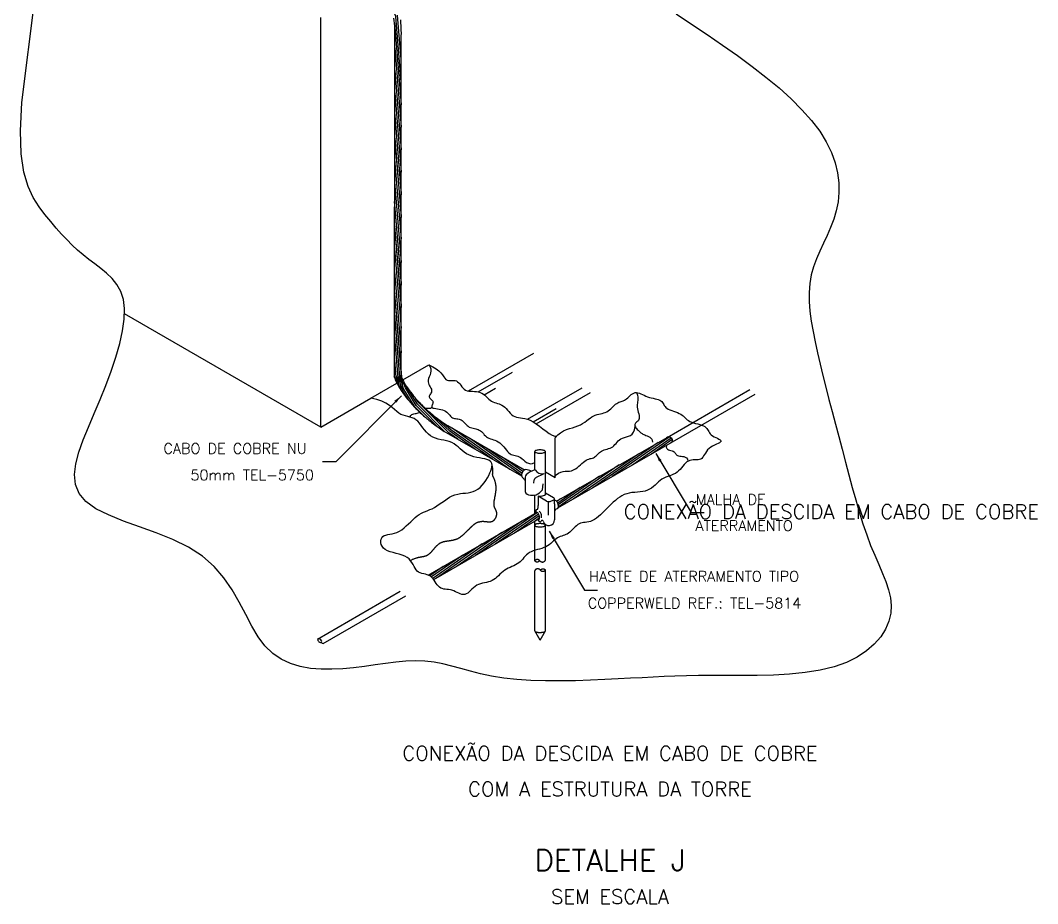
# Model space of a CAD drawing. Header units: millimetres. Extents: x 4236 to 4463, y 1839 to 1973.
# Drawn here: x 4385.83 to 4396.48, y 1881.87 to 1891.12 of the extents above; entities that cross this region are included whole.
import ezdxf
from ezdxf.enums import TextEntityAlignment as Align

# ---------------------------------------------------------------- set-up
doc = ezdxf.new("R2010")
doc.units = ezdxf.units.MM
doc.linetypes.add('DASHEDX2', pattern=[1.5, 1, -0.5])
for name, color, linetype in [('C01', 1, 'Continuous'), ('C02', 42, 'Continuous'), ('C03', 7, 'Continuous'), ('C04', 5, 'Continuous'), ('C05', 4, 'Continuous')]:
    doc.layers.add(name, color=color, linetype=linetype)
doc.styles.add('100CL', font='romans.shx', dxfattribs={"height": 25})
doc.styles.add('140CL', font='romans.shx', dxfattribs={"height": 100})
doc.styles.add('80CL', font='romans.shx', dxfattribs={"height": 2})

msp = doc.modelspace()

# ---------------------------------------------------------------- linework, layer by layer
at = {"layer": 'C01'}
for p, q in [((4385.848, 1890.261), (4385.982, 1891.345)), ((4389.748, 1891.091), (4389.819, 1890.238)), ((4392.695, 1891.189), (4392.858, 1891.083)), ((4392.858, 1891.083), (4393.021, 1890.974)), ((4393.021, 1890.974), (4393.182, 1890.863)), ((4389.75, 1890.833), (4389.819, 1890.002)), ((4393.182, 1890.863), (4393.34, 1890.752)), ((4393.34, 1890.752), (4393.492, 1890.639)), ((4389.75, 1890.597), (4389.819, 1889.766)), ((4393.492, 1890.639), (4393.636, 1890.526)), ((4393.636, 1890.526), (4393.773, 1890.413)), ((4389.75, 1890.361), (4389.819, 1889.53)), ((4393.773, 1890.413), (4393.899, 1890.299)), ((4385.832, 1889.964), (4385.848, 1890.261)), ((4393.899, 1890.299), (4394.013, 1890.186)), ((4389.747, 1890.16), (4389.818, 1889.308)), ((4394.013, 1890.186), (4394.113, 1890.073)), ((4389.75, 1890.124), (4389.819, 1889.293)), ((4394.113, 1890.073), (4394.199, 1889.961)), ((4385.841, 1889.724), (4385.832, 1889.964)), ((4394.199, 1889.961), (4394.268, 1889.849)), ((4389.748, 1889.903), (4389.818, 1889.071)), ((4389.75, 1889.888), (4389.819, 1889.057)), ((4394.268, 1889.849), (4394.321, 1889.739)), ((4385.869, 1889.533), (4385.841, 1889.724)), ((4394.321, 1889.739), (4394.36, 1889.63)), ((4389.748, 1889.666), (4389.818, 1888.835)), ((4394.36, 1889.63), (4394.386, 1889.524)), ((4385.913, 1889.383), (4385.869, 1889.533)), ((4394.386, 1889.524), (4394.398, 1889.42)), ((4385.967, 1889.265), (4385.913, 1889.383)), ((4389.748, 1889.43), (4389.819, 1888.585)), ((4394.398, 1889.42), (4394.4, 1889.319)), ((4394.4, 1889.319), (4394.391, 1889.222)), ((4386.028, 1889.169), (4385.967, 1889.265)), ((4386.09, 1889.089), (4386.028, 1889.169)), ((4389.746, 1889.223), (4389.818, 1888.371)), ((4389.748, 1889.194), (4389.819, 1888.349)), ((4394.391, 1889.222), (4394.372, 1889.128)), ((4386.15, 1889.015), (4386.09, 1889.089)), ((4394.372, 1889.128), (4394.346, 1889.039)), ((4386.208, 1888.947), (4386.15, 1889.015)), ((4389.748, 1888.966), (4389.818, 1888.134)), ((4389.748, 1888.958), (4389.819, 1888.113)), ((4394.346, 1889.039), (4394.313, 1888.953)), ((4386.264, 1888.884), (4386.208, 1888.947)), ((4386.319, 1888.825), (4386.264, 1888.884)), ((4394.276, 1888.87), (4394.238, 1888.788)), ((4394.313, 1888.953), (4394.276, 1888.87)), ((4386.375, 1888.769), (4386.319, 1888.825)), ((4386.431, 1888.716), (4386.375, 1888.769)), ((4394.238, 1888.788), (4394.2, 1888.706)), ((4386.489, 1888.666), (4386.431, 1888.716)), ((4386.549, 1888.618), (4386.489, 1888.666)), ((4389.748, 1888.729), (4389.818, 1887.898)), ((4394.2, 1888.706), (4394.164, 1888.624)), ((4386.611, 1888.571), (4386.549, 1888.618)), ((4386.674, 1888.523), (4386.611, 1888.571)), ((4394.134, 1888.541), (4394.11, 1888.455)), ((4394.164, 1888.624), (4394.134, 1888.541)), ((4386.735, 1888.473), (4386.674, 1888.523)), ((4386.792, 1888.417), (4386.735, 1888.473)), ((4389.748, 1888.493), (4389.819, 1887.64)), ((4394.11, 1888.455), (4394.095, 1888.365)), ((4386.842, 1888.355), (4386.792, 1888.417)), ((4386.882, 1888.283), (4386.842, 1888.355)), ((4394.095, 1888.365), (4394.089, 1888.272)), ((4386.91, 1888.2), (4386.882, 1888.283)), ((4389.745, 1888.293), (4389.816, 1887.44)), ((4389.748, 1888.257), (4389.835, 1887.221)), ((4394.089, 1888.272), (4394.09, 1888.176)), ((4386.923, 1888.104), (4386.91, 1888.2)), ((4394.09, 1888.176), (4394.097, 1888.076)), ((4386.92, 1887.993), (4386.923, 1888.104)), ((4389.747, 1888.035), (4389.812, 1887.255)), ((4389.748, 1888.021), (4389.812, 1887.255)), ((4394.097, 1888.076), (4394.11, 1887.972)), ((4386.902, 1887.869), (4386.92, 1887.993)), ((4394.11, 1887.972), (4394.129, 1887.865)), ((4386.872, 1887.736), (4386.902, 1887.869)), ((4389.747, 1887.799), (4389.789, 1887.293)), ((4394.129, 1887.865), (4394.151, 1887.754)), ((4386.831, 1887.594), (4386.872, 1887.736)), ((4394.151, 1887.754), (4394.176, 1887.64)), ((4386.781, 1887.448), (4386.831, 1887.594)), ((4390.521, 1887.241), (4391.206, 1887.637)), ((4394.176, 1887.64), (4394.203, 1887.523)), ((4389.747, 1887.563), (4389.765, 1887.339)), ((4394.203, 1887.523), (4394.232, 1887.402)), ((4386.726, 1887.299), (4386.781, 1887.448)), ((4389.8, 1887.274), (4389.768, 1887.393)), ((4389.827, 1887.251), (4389.787, 1887.395)), ((4389.844, 1887.262), (4389.808, 1887.388)), ((4389.864, 1887.272), (4389.812, 1887.406)), ((4390.625, 1887.231), (4390.982, 1887.438)), ((4394.232, 1887.402), (4394.263, 1887.279)), ((4386.666, 1887.15), (4386.726, 1887.299)), ((4389.99, 1887.103), (4389.836, 1887.343)), ((4389.962, 1887.075), (4389.844, 1887.262)), ((4389.976, 1887.089), (4389.864, 1887.272)), ((4390.686, 1887.201), (4390.807, 1887.271)), ((4391.14, 1886.945), (4391.711, 1887.275)), ((4394.263, 1887.279), (4394.296, 1887.153)), ((4386.605, 1887.004), (4386.666, 1887.15)), ((4389.893, 1887.147), (4389.827, 1887.251)), ((4390.004, 1887.117), (4389.968, 1887.166)), ((4391.232, 1886.897), (4391.8, 1887.225)), ((4394.296, 1887.153), (4394.329, 1887.024)), ((4390.067, 1886.969), (4389.962, 1887.075)), ((4390.195, 1886.869), (4389.976, 1887.089)), ((4390.28, 1886.811), (4389.99, 1887.103)), ((4390.316, 1886.802), (4390.004, 1887.117)), ((4391.2, 1886.918), (4391.442, 1887.058)), ((4386.544, 1886.863), (4386.605, 1887.004)), ((4390.328, 1886.819), (4390.095, 1887.037)), ((4390.339, 1886.835), (4390.224, 1886.933)), ((4394.329, 1887.024), (4394.363, 1886.894)), ((4386.489, 1886.728), (4386.544, 1886.863)), ((4390.774, 1886.526), (4390.339, 1886.835)), ((4390.957, 1886.42), (4390.351, 1886.851)), ((4394.363, 1886.894), (4394.398, 1886.763)), ((4386.443, 1886.599), (4386.489, 1886.728)), ((4390.41, 1886.736), (4390.316, 1886.802)), ((4390.592, 1886.631), (4390.328, 1886.819)), ((4391.079, 1886.358), (4390.533, 1886.746)), ((4392.624, 1886.758), (4392.028, 1886.344)), ((4392.645, 1886.748), (4392.232, 1886.462)), ((4392.656, 1886.732), (4392.437, 1886.58)), ((4394.398, 1886.763), (4394.433, 1886.63)), ((4391.082, 1886.379), (4390.715, 1886.64)), ((4392.508, 1886.702), (4391.823, 1886.226)), ((4392.657, 1886.709), (4392.641, 1886.698)), ((4394.433, 1886.63), (4394.468, 1886.496)), ((4386.411, 1886.478), (4386.443, 1886.599)), ((4391.092, 1886.397), (4390.897, 1886.535)), ((4392.304, 1886.584), (4391.619, 1886.108)), ((4386.398, 1886.365), (4386.411, 1886.478)), ((4391.106, 1886.411), (4391.08, 1886.43)), ((4392.099, 1886.466), (4391.462, 1886.023)), ((4394.468, 1886.496), (4394.503, 1886.363)), ((4386.408, 1886.261), (4386.398, 1886.365)), ((4391.895, 1886.347), (4391.462, 1886.047)), ((4394.503, 1886.363), (4394.539, 1886.23)), ((4386.446, 1886.167), (4386.408, 1886.261)), ((4391.69, 1886.229), (4391.457, 1886.067)), ((4394.539, 1886.23), (4394.576, 1886.1)), ((4386.516, 1886.082), (4386.446, 1886.167)), ((4386.621, 1886.008), (4386.516, 1886.082)), ((4391.486, 1886.111), (4391.447, 1886.084)), ((4394.576, 1886.1), (4394.613, 1885.974)), ((4386.755, 1885.942), (4386.621, 1886.008)), ((4386.91, 1885.879), (4386.755, 1885.942)), ((4387.079, 1885.818), (4386.91, 1885.879)), ((4391.082, 1885.879), (4390.392, 1885.399)), ((4391.245, 1885.968), (4390.596, 1885.517)), ((4391.257, 1885.952), (4390.801, 1885.635)), ((4391.264, 1885.933), (4391.005, 1885.753)), ((4391.266, 1885.911), (4391.21, 1885.871)), ((4394.613, 1885.974), (4394.651, 1885.851)), ((4387.254, 1885.754), (4387.079, 1885.818)), ((4394.651, 1885.851), (4394.691, 1885.734)), ((4387.427, 1885.684), (4387.254, 1885.754)), ((4387.591, 1885.604), (4387.427, 1885.684)), ((4390.872, 1885.757), (4390.187, 1885.281)), ((4394.691, 1885.734), (4394.732, 1885.624)), ((4387.737, 1885.511), (4387.591, 1885.604)), ((4390.667, 1885.639), (4390.149, 1885.278)), ((4394.732, 1885.624), (4394.775, 1885.52)), ((4387.861, 1885.404), (4387.737, 1885.511)), ((4390.463, 1885.521), (4390.135, 1885.293)), ((4394.775, 1885.52), (4394.817, 1885.423)), ((4387.963, 1885.285), (4387.861, 1885.404)), ((4390.258, 1885.403), (4390.117, 1885.305)), ((4394.817, 1885.423), (4394.857, 1885.331)), ((4388.05, 1885.158), (4387.963, 1885.285)), ((4394.857, 1885.331), (4394.892, 1885.244)), ((4394.892, 1885.244), (4394.92, 1885.159)), ((4388.124, 1885.029), (4388.05, 1885.158)), ((4394.92, 1885.159), (4394.94, 1885.076)), ((4388.192, 1884.901), (4388.124, 1885.029)), ((4394.94, 1885.076), (4394.948, 1884.995)), ((4394.943, 1884.913), (4394.923, 1884.83)), ((4394.948, 1884.995), (4394.943, 1884.913)), ((4388.256, 1884.779), (4388.192, 1884.901)), ((4394.923, 1884.83), (4394.888, 1884.747)), ((4388.321, 1884.668), (4388.256, 1884.779)), ((4394.888, 1884.747), (4394.837, 1884.667)), ((4388.392, 1884.571), (4388.321, 1884.668)), ((4394.837, 1884.667), (4394.77, 1884.59)), ((4388.473, 1884.493), (4388.392, 1884.571)), ((4388.562, 1884.432), (4388.473, 1884.493)), ((4394.689, 1884.518), (4394.591, 1884.453)), ((4394.77, 1884.59), (4394.689, 1884.518)), ((4388.658, 1884.386), (4388.562, 1884.432)), ((4388.761, 1884.355), (4388.658, 1884.386)), ((4389.654, 1884.388), (4389.545, 1884.373)), ((4389.762, 1884.401), (4389.654, 1884.388)), ((4389.867, 1884.411), (4389.762, 1884.401)), ((4389.969, 1884.415), (4389.867, 1884.411)), ((4390.067, 1884.412), (4389.969, 1884.415)), ((4390.162, 1884.401), (4390.067, 1884.412)), ((4390.255, 1884.383), (4390.162, 1884.401)), ((4390.349, 1884.36), (4390.255, 1884.383)), ((4394.478, 1884.397), (4394.349, 1884.351)), ((4394.591, 1884.453), (4394.478, 1884.397)), ((4388.868, 1884.336), (4388.761, 1884.355)), ((4388.979, 1884.327), (4388.868, 1884.336)), ((4389.092, 1884.326), (4388.979, 1884.327)), ((4389.206, 1884.332), (4389.092, 1884.326)), ((4389.32, 1884.343), (4389.206, 1884.332)), ((4389.433, 1884.357), (4389.32, 1884.343)), ((4389.545, 1884.373), (4389.433, 1884.357)), ((4390.444, 1884.333), (4390.349, 1884.36)), ((4390.544, 1884.306), (4390.444, 1884.333)), ((4390.65, 1884.279), (4390.544, 1884.306)), ((4390.765, 1884.254), (4390.65, 1884.279)), ((4393.884, 1884.276), (4393.715, 1884.266)), ((4394.048, 1884.292), (4393.884, 1884.276)), ((4394.205, 1884.316), (4394.048, 1884.292)), ((4394.349, 1884.351), (4394.205, 1884.316)), ((4390.891, 1884.234), (4390.765, 1884.254)), ((4391.028, 1884.219), (4390.891, 1884.234)), ((4391.175, 1884.21), (4391.028, 1884.219)), ((4391.329, 1884.206), (4391.175, 1884.21)), ((4391.486, 1884.205), (4391.329, 1884.206)), ((4391.644, 1884.207), (4391.486, 1884.205)), ((4391.799, 1884.212), (4391.644, 1884.207)), ((4391.948, 1884.218), (4391.799, 1884.212)), ((4392.089, 1884.225), (4391.948, 1884.218)), ((4392.218, 1884.232), (4392.089, 1884.225)), ((4392.34, 1884.238), (4392.218, 1884.232)), ((4392.455, 1884.245), (4392.34, 1884.238)), ((4392.569, 1884.25), (4392.455, 1884.245)), ((4392.684, 1884.255), (4392.569, 1884.25)), ((4392.803, 1884.259), (4392.684, 1884.255)), ((4392.929, 1884.261), (4392.803, 1884.259)), ((4393.067, 1884.262), (4392.929, 1884.261)), ((4393.217, 1884.262), (4393.067, 1884.262)), ((4393.378, 1884.261), (4393.217, 1884.262)), ((4393.545, 1884.262), (4393.378, 1884.261)), ((4393.715, 1884.266), (4393.545, 1884.262))]:
    msp.add_line(p, q, dxfattribs=at)
at = {"layer": 'C01', "linetype": 'DASHEDX2'}
for p, q in [((4392.601, 1886.755), (4393.502, 1887.275)), ((4392.658, 1886.708), (4393.586, 1887.243)), ((4391.216, 1885.46), (4391.216, 1885.834)), ((4391.327, 1885.469), (4391.327, 1885.834)), ((4391.216, 1884.729), (4391.216, 1885.358)), ((4391.327, 1884.729), (4391.327, 1885.367)), ((4388.943, 1884.643), (4390.101, 1885.312)), ((4389.001, 1884.596), (4390.159, 1885.265)), ((4391.272, 1884.633), (4391.216, 1884.729)), ((4391.272, 1884.633), (4391.327, 1884.729))]:
    msp.add_line(p, q, dxfattribs=at)
at = {"layer": 'C01', "ltscale": 1.6}
for points in [[(4389.819, 1890.474), (4389.762, 1891.162), (4389.752, 1891.189), (4389.743, 1891.209), (4389.734, 1891.227), (4389.723, 1891.245), (4389.712, 1891.262), (4389.7, 1891.279), (4389.688, 1891.294), (4389.676, 1891.309), (4389.664, 1891.323), (4389.651, 1891.336), (4389.639, 1891.348), (4389.627, 1891.36), (4389.615, 1891.372), (4389.612, 1891.375)], [(4389.819, 1890.71), (4389.78, 1891.176)]]:
    msp.add_lwpolyline(points, dxfattribs=at)
at = {"layer": 'C01', "linetype": 'DASHEDX2'}
for points in [[(4391.216, 1885.834, -0.236645), (4391.218, 1885.84, -0.085557), (4391.232, 1885.847, -0.043156), (4391.249, 1885.85, -0.031861), (4391.272, 1885.852, -0.031861), (4391.294, 1885.85, -0.043156), (4391.311, 1885.847, -0.085557), (4391.325, 1885.84, -0.236645), (4391.327, 1885.834)], [(4391.216, 1884.729, 0.236645), (4391.218, 1884.724, 0.085557), (4391.232, 1884.717, 0.043156), (4391.249, 1884.714, 0.031861), (4391.272, 1884.712, 0.031861), (4391.294, 1884.714, 0.043156), (4391.311, 1884.717, 0.085557), (4391.325, 1884.724, 0.236645), (4391.327, 1884.729, 0.236645)]]:
    msp.add_lwpolyline(points, format="xyb", dxfattribs=at)
for centre, radius, start, end in [((4391.243, 1885.444), 0.0319, 37.1382, 149.2376), ((4391.241, 1885.493), 0.0408, 232.6344, 313.7414), ((4391.296, 1885.484), 0.0344, 217.1382, 334.3722), ((4391.247, 1885.344), 0.0344, 37.1382, 154.3722), ((4391.303, 1885.335), 0.0408, 52.6344, 133.7414), ((4391.3, 1885.384), 0.0319, 217.1382, 329.2376)]:
    msp.add_arc(centre, radius, start, end, dxfattribs=at)
at = {"layer": 'C01'}
for centre, radius, start, end in [((4388.953, 1884.613), 0.0317, 21.2792, 108.6248), ((4388.983, 1884.646), 0.0402, 184.2045, 277.5168), ((4389.004, 1884.618), 0.0222, 162.6319, 262.2538)]:
    msp.add_arc(centre, radius, start, end, dxfattribs=at)
at = {"layer": 'C02'}
for p, q in [((4388.976, 1886.862), (4388.976, 1891.152)), ((4389.834, 1887.358), (4390.107, 1887.515)), ((4389.5, 1887.165), (4389.773, 1887.323)), ((4389.82, 1887.19), (4389.134, 1886.499)), ((4391.431, 1886.332), (4391.431, 1886.75)), ((4391.216, 1886.416), (4391.216, 1886.607)), ((4391.327, 1886.154), (4391.327, 1886.607)), ((4392.484, 1886.585), (4392.853, 1885.968)), ((4389.134, 1886.499), (4388.996, 1886.499)), ((4391.115, 1886.339), (4391.115, 1886.188)), ((4391.206, 1886.277), (4391.21, 1886.31)), ((4391.229, 1886.333), (4391.313, 1886.377)), ((4391.431, 1886.332), (4391.327, 1886.392)), ((4391.216, 1885.956), (4391.216, 1886.153)), ((4391.251, 1886.138), (4391.251, 1886.041)), ((4391.34, 1886.087), (4391.252, 1886.138)), ((4391.412, 1886.123), (4391.33, 1886.17)), ((4391.357, 1886.081), (4391.357, 1885.94)), ((4391.376, 1886.085), (4391.417, 1886.1)), ((4391.422, 1886.059), (4391.422, 1886.108)), ((4391.422, 1886.059), (4391.422, 1885.891)), ((4391.216, 1885.834), (4391.216, 1885.875)), ((4392.853, 1885.968), (4392.991, 1885.968)), ((4391.367, 1885.773), (4391.736, 1885.156)), ((4391.736, 1885.156), (4391.873, 1885.156))]:
    msp.add_line(p, q, dxfattribs=at)
for points in [[(4390.107, 1887.515), (4390.122, 1887.493), (4390.129, 1887.471), (4390.13, 1887.449), (4390.126, 1887.429), (4390.12, 1887.409), (4390.112, 1887.39), (4390.105, 1887.372), (4390.101, 1887.354), (4390.101, 1887.338), (4390.103, 1887.323), (4390.109, 1887.309), (4390.115, 1887.296), (4390.122, 1887.283), (4390.129, 1887.271), (4390.134, 1887.259), (4390.137, 1887.249), (4390.136, 1887.238), (4390.134, 1887.228), (4390.13, 1887.219), (4390.125, 1887.209), (4390.119, 1887.201), (4390.115, 1887.193), (4390.112, 1887.185), (4390.111, 1887.178), (4390.113, 1887.171), (4390.118, 1887.165), (4390.124, 1887.158), (4390.131, 1887.152), (4390.138, 1887.146), (4390.144, 1887.14), (4390.149, 1887.133), (4390.152, 1887.126), (4390.151, 1887.118), (4390.149, 1887.109), (4390.146, 1887.101), (4390.142, 1887.093), (4390.139, 1887.085), (4390.138, 1887.078), (4390.139, 1887.071), (4390.144, 1887.066), (4390.153, 1887.062), (4390.165, 1887.059), (4390.18, 1887.056), (4390.197, 1887.054), (4390.216, 1887.051), (4390.234, 1887.048), (4390.252, 1887.043), (4390.269, 1887.037), (4390.283, 1887.029), (4390.296, 1887.019), (4390.307, 1887.009), (4390.317, 1886.998), (4390.326, 1886.987), (4390.335, 1886.977), (4390.345, 1886.968), (4390.354, 1886.961), (4390.365, 1886.956), (4390.376, 1886.953), (4390.388, 1886.951), (4390.4, 1886.949), (4390.412, 1886.948), (4390.424, 1886.946), (4390.436, 1886.942), (4390.447, 1886.937), (4390.458, 1886.93), (4390.468, 1886.922), (4390.478, 1886.912), (4390.488, 1886.901), (4390.498, 1886.89), (4390.509, 1886.88), (4390.52, 1886.871), (4390.531, 1886.863), (4390.544, 1886.857), (4390.557, 1886.853), (4390.57, 1886.85), (4390.584, 1886.847), (4390.598, 1886.844), (4390.611, 1886.841), (4390.624, 1886.837), (4390.636, 1886.831), (4390.647, 1886.824), (4390.658, 1886.815), (4390.668, 1886.805), (4390.678, 1886.794), (4390.688, 1886.783), (4390.699, 1886.772), (4390.71, 1886.762), (4390.723, 1886.753), (4390.737, 1886.746), (4390.752, 1886.74), (4390.767, 1886.735), (4390.784, 1886.729), (4390.8, 1886.724), (4390.817, 1886.717), (4390.833, 1886.708), (4390.849, 1886.698), (4390.864, 1886.685), (4390.879, 1886.671), (4390.893, 1886.655), (4390.906, 1886.638), (4390.919, 1886.622), (4390.932, 1886.608), (4390.945, 1886.594), (4390.958, 1886.584), (4390.971, 1886.576), (4390.983, 1886.571), (4390.997, 1886.567), (4391.01, 1886.564), (4391.024, 1886.561), (4391.038, 1886.557), (4391.052, 1886.552), (4391.066, 1886.543), (4391.081, 1886.532), (4391.097, 1886.518), (4391.113, 1886.505), (4391.131, 1886.493), (4391.15, 1886.484), (4391.17, 1886.479), (4391.193, 1886.481), (4391.217, 1886.49)], [(4390.107, 1887.515), (4390.15, 1887.495), (4390.185, 1887.473), (4390.212, 1887.45), (4390.233, 1887.429), (4390.25, 1887.408), (4390.263, 1887.389), (4390.275, 1887.374), (4390.287, 1887.362), (4390.299, 1887.355), (4390.313, 1887.351), (4390.327, 1887.35), (4390.342, 1887.351), (4390.356, 1887.352), (4390.371, 1887.352), (4390.384, 1887.35), (4390.397, 1887.346), (4390.409, 1887.338), (4390.42, 1887.327), (4390.431, 1887.314), (4390.441, 1887.3), (4390.452, 1887.285), (4390.464, 1887.272), (4390.477, 1887.26), (4390.492, 1887.25), (4390.508, 1887.243), (4390.526, 1887.24), (4390.546, 1887.238), (4390.566, 1887.237), (4390.586, 1887.236), (4390.606, 1887.234), (4390.626, 1887.231), (4390.645, 1887.226), (4390.662, 1887.218), (4390.678, 1887.208), (4390.693, 1887.195), (4390.708, 1887.182), (4390.722, 1887.169), (4390.736, 1887.156), (4390.75, 1887.144), (4390.764, 1887.134), (4390.779, 1887.126), (4390.795, 1887.12), (4390.81, 1887.115), (4390.826, 1887.111), (4390.842, 1887.106), (4390.858, 1887.1), (4390.873, 1887.093), (4390.888, 1887.083), (4390.903, 1887.071), (4390.917, 1887.057), (4390.931, 1887.041), (4390.945, 1887.025), (4390.959, 1887.009), (4390.974, 1886.995), (4390.99, 1886.982), (4391.007, 1886.973), (4391.025, 1886.966), (4391.045, 1886.962), (4391.066, 1886.959), (4391.089, 1886.956), (4391.113, 1886.952), (4391.14, 1886.945), (4391.168, 1886.935), (4391.199, 1886.919), (4391.232, 1886.897), (4391.266, 1886.872), (4391.301, 1886.845), (4391.335, 1886.819), (4391.368, 1886.795), (4391.398, 1886.777), (4391.425, 1886.767), (4391.447, 1886.767)], [(4391.431, 1886.75), (4391.457, 1886.781), (4391.486, 1886.804), (4391.516, 1886.822), (4391.548, 1886.836), (4391.579, 1886.847), (4391.61, 1886.856), (4391.64, 1886.865), (4391.668, 1886.875), (4391.694, 1886.887), (4391.717, 1886.9), (4391.739, 1886.914), (4391.759, 1886.929), (4391.779, 1886.944), (4391.797, 1886.957), (4391.815, 1886.97), (4391.833, 1886.98), (4391.85, 1886.988), (4391.868, 1886.994), (4391.886, 1886.999), (4391.904, 1887.003), (4391.921, 1887.006), (4391.938, 1887.011), (4391.954, 1887.016), (4391.97, 1887.023), (4391.985, 1887.032), (4391.999, 1887.042), (4392.013, 1887.054), (4392.026, 1887.067), (4392.038, 1887.079), (4392.051, 1887.091), (4392.063, 1887.102), (4392.074, 1887.111), (4392.086, 1887.118), (4392.097, 1887.123), (4392.109, 1887.127), (4392.12, 1887.13), (4392.131, 1887.134), (4392.143, 1887.138), (4392.154, 1887.143), (4392.166, 1887.15), (4392.177, 1887.159), (4392.189, 1887.169), (4392.201, 1887.181), (4392.214, 1887.192), (4392.227, 1887.203), (4392.24, 1887.212), (4392.253, 1887.219), (4392.267, 1887.223), (4392.281, 1887.224), (4392.296, 1887.222), (4392.311, 1887.217), (4392.327, 1887.21), (4392.344, 1887.203), (4392.361, 1887.195), (4392.379, 1887.187), (4392.397, 1887.179), (4392.417, 1887.173), (4392.436, 1887.168), (4392.456, 1887.164), (4392.475, 1887.159), (4392.493, 1887.155), (4392.509, 1887.151), (4392.524, 1887.145), (4392.536, 1887.138), (4392.546, 1887.13), (4392.554, 1887.121), (4392.56, 1887.111), (4392.566, 1887.1), (4392.572, 1887.089), (4392.58, 1887.079), (4392.589, 1887.068), (4392.6, 1887.059), (4392.614, 1887.05), (4392.631, 1887.042), (4392.65, 1887.035), (4392.669, 1887.028), (4392.689, 1887.021), (4392.709, 1887.014), (4392.727, 1887.006), (4392.744, 1886.998), (4392.758, 1886.989), (4392.77, 1886.98), (4392.781, 1886.969), (4392.791, 1886.959), (4392.802, 1886.949), (4392.813, 1886.939), (4392.826, 1886.93), (4392.841, 1886.922), (4392.859, 1886.914), (4392.879, 1886.907), (4392.9, 1886.901), (4392.922, 1886.895), (4392.943, 1886.889), (4392.963, 1886.883), (4392.981, 1886.876), (4392.997, 1886.868), (4393.008, 1886.859), (4393.017, 1886.848), (4393.024, 1886.838), (4393.031, 1886.826), (4393.037, 1886.815), (4393.044, 1886.803), (4393.052, 1886.792), (4393.063, 1886.781), (4393.078, 1886.771), (4393.094, 1886.762), (4393.112, 1886.753), (4393.129, 1886.745), (4393.144, 1886.737), (4393.156, 1886.729), (4393.164, 1886.722), (4393.166, 1886.714), (4393.162, 1886.707), (4393.151, 1886.699), (4393.137, 1886.691), (4393.119, 1886.683), (4393.099, 1886.673), (4393.078, 1886.663), (4393.059, 1886.651), (4393.041, 1886.638), (4393.026, 1886.623), (4393.013, 1886.607), (4393.002, 1886.591), (4392.993, 1886.575), (4392.984, 1886.56), (4392.975, 1886.546), (4392.965, 1886.535), (4392.954, 1886.527), (4392.941, 1886.522), (4392.926, 1886.519), (4392.91, 1886.518), (4392.892, 1886.518), (4392.875, 1886.518), (4392.857, 1886.517), (4392.84, 1886.513), (4392.824, 1886.507), (4392.808, 1886.498), (4392.794, 1886.485), (4392.78, 1886.47), (4392.766, 1886.453), (4392.752, 1886.436), (4392.738, 1886.42), (4392.722, 1886.404), (4392.706, 1886.39), (4392.688, 1886.378), (4392.669, 1886.368), (4392.649, 1886.36), (4392.629, 1886.353), (4392.608, 1886.345), (4392.587, 1886.337), (4392.567, 1886.328), (4392.548, 1886.316), (4392.529, 1886.303), (4392.511, 1886.288), (4392.494, 1886.272), (4392.476, 1886.255), (4392.458, 1886.239), (4392.439, 1886.224), (4392.418, 1886.211), (4392.396, 1886.201), (4392.372, 1886.193), (4392.346, 1886.188), (4392.318, 1886.184), (4392.29, 1886.181), (4392.262, 1886.179), (4392.234, 1886.176), (4392.206, 1886.171), (4392.179, 1886.165), (4392.153, 1886.155), (4392.129, 1886.143), (4392.105, 1886.129), (4392.082, 1886.113), (4392.06, 1886.095), (4392.038, 1886.075), (4392.016, 1886.054), (4391.994, 1886.033), (4391.972, 1886.01), (4391.95, 1885.988), (4391.927, 1885.966), (4391.905, 1885.945), (4391.883, 1885.926), (4391.861, 1885.909), (4391.84, 1885.894), (4391.82, 1885.883), (4391.8, 1885.875), (4391.781, 1885.869), (4391.762, 1885.866), (4391.745, 1885.864), (4391.728, 1885.862), (4391.711, 1885.86), (4391.696, 1885.856), (4391.681, 1885.85), (4391.666, 1885.841), (4391.653, 1885.83), (4391.639, 1885.817), (4391.626, 1885.803), (4391.612, 1885.789), (4391.599, 1885.776), (4391.585, 1885.763), (4391.571, 1885.752), (4391.557, 1885.743), (4391.543, 1885.737), (4391.528, 1885.731), (4391.513, 1885.726), (4391.498, 1885.722), (4391.483, 1885.717), (4391.468, 1885.711), (4391.454, 1885.703), (4391.44, 1885.694), (4391.426, 1885.682), (4391.412, 1885.67), (4391.398, 1885.657), (4391.383, 1885.644), (4391.367, 1885.631), (4391.35, 1885.619), (4391.332, 1885.609), (4391.311, 1885.6), (4391.289, 1885.592), (4391.267, 1885.585), (4391.244, 1885.579), (4391.221, 1885.573), (4391.2, 1885.566), (4391.179, 1885.558), (4391.16, 1885.548), (4391.143, 1885.537), (4391.129, 1885.524), (4391.115, 1885.51), (4391.102, 1885.496), (4391.09, 1885.481), (4391.077, 1885.467), (4391.064, 1885.453), (4391.049, 1885.441), (4391.033, 1885.43), (4391.016, 1885.42), (4390.997, 1885.411), (4390.978, 1885.403), (4390.959, 1885.394), (4390.939, 1885.385), (4390.92, 1885.375), (4390.902, 1885.364), (4390.885, 1885.351), (4390.868, 1885.337), (4390.852, 1885.321), (4390.837, 1885.306), (4390.821, 1885.291), (4390.805, 1885.277), (4390.788, 1885.265), (4390.77, 1885.255), (4390.751, 1885.247), (4390.731, 1885.241), (4390.711, 1885.236), (4390.69, 1885.231), (4390.669, 1885.227), (4390.649, 1885.222), (4390.629, 1885.215), (4390.61, 1885.206), (4390.592, 1885.194), (4390.575, 1885.18), (4390.559, 1885.166), (4390.544, 1885.151), (4390.529, 1885.137), (4390.514, 1885.125), (4390.499, 1885.115), (4390.484, 1885.11), (4390.469, 1885.108), (4390.453, 1885.11), (4390.437, 1885.115), (4390.42, 1885.122), (4390.403, 1885.131), (4390.386, 1885.139), (4390.368, 1885.147), (4390.35, 1885.154), (4390.333, 1885.158), (4390.315, 1885.161), (4390.297, 1885.163), (4390.28, 1885.165), (4390.264, 1885.167), (4390.248, 1885.171), (4390.233, 1885.176), (4390.22, 1885.185), (4390.208, 1885.196), (4390.196, 1885.21), (4390.186, 1885.225), (4390.175, 1885.242), (4390.164, 1885.258), (4390.152, 1885.274), (4390.14, 1885.288), (4390.125, 1885.3), (4390.109, 1885.309), (4390.091, 1885.316), (4390.073, 1885.321), (4390.054, 1885.325), (4390.035, 1885.33), (4390.018, 1885.336), (4390.001, 1885.344), (4389.986, 1885.354), (4389.974, 1885.368), (4389.963, 1885.385), (4389.953, 1885.404), (4389.943, 1885.423), (4389.931, 1885.444), (4389.917, 1885.463), (4389.901, 1885.482), (4389.88, 1885.498), (4389.856, 1885.511), (4389.827, 1885.522), (4389.797, 1885.531), (4389.765, 1885.54), (4389.733, 1885.548), (4389.703, 1885.558), (4389.676, 1885.568), (4389.652, 1885.581), (4389.633, 1885.596), (4389.619, 1885.614), (4389.609, 1885.632), (4389.604, 1885.652), (4389.604, 1885.67), (4389.607, 1885.688), (4389.615, 1885.704), (4389.626, 1885.716), (4389.64, 1885.726), (4389.658, 1885.732), (4389.678, 1885.737), (4389.7, 1885.742), (4389.724, 1885.746), (4389.748, 1885.752), (4389.773, 1885.76), (4389.799, 1885.772), (4389.824, 1885.787), (4389.848, 1885.806), (4389.872, 1885.827), (4389.896, 1885.849), (4389.919, 1885.872), (4389.942, 1885.894), (4389.964, 1885.915), (4389.986, 1885.933), (4390.008, 1885.948), (4390.03, 1885.96), (4390.052, 1885.97), (4390.074, 1885.98), (4390.096, 1885.988), (4390.119, 1885.998), (4390.142, 1886.008), (4390.166, 1886.021), (4390.191, 1886.037), (4390.217, 1886.054), (4390.243, 1886.073), (4390.27, 1886.092), (4390.298, 1886.11), (4390.325, 1886.127), (4390.353, 1886.142), (4390.381, 1886.153), (4390.41, 1886.161), (4390.438, 1886.166), (4390.465, 1886.17), (4390.493, 1886.172), (4390.52, 1886.175), (4390.546, 1886.18), (4390.572, 1886.187), (4390.597, 1886.197), (4390.621, 1886.212), (4390.644, 1886.231), (4390.665, 1886.254), (4390.686, 1886.278), (4390.704, 1886.304), (4390.72, 1886.33), (4390.735, 1886.356), (4390.747, 1886.382), (4390.757, 1886.405), (4390.764, 1886.427), (4390.768, 1886.447), (4390.769, 1886.464), (4390.766, 1886.48), (4390.76, 1886.494), (4390.749, 1886.506), (4390.734, 1886.515), (4390.715, 1886.523), (4390.692, 1886.529), (4390.666, 1886.534), (4390.638, 1886.539), (4390.609, 1886.545), (4390.58, 1886.552), (4390.552, 1886.56), (4390.525, 1886.571), (4390.501, 1886.584), (4390.478, 1886.6), (4390.456, 1886.618), (4390.436, 1886.636), (4390.415, 1886.654), (4390.394, 1886.671), (4390.371, 1886.687), (4390.347, 1886.7), (4390.321, 1886.71), (4390.293, 1886.718), (4390.264, 1886.724), (4390.235, 1886.73), (4390.206, 1886.737), (4390.177, 1886.745), (4390.15, 1886.756), (4390.125, 1886.77), (4390.103, 1886.788), (4390.082, 1886.809), (4390.063, 1886.832), (4390.045, 1886.856), (4390.028, 1886.88), (4390.01, 1886.902), (4389.992, 1886.923), (4389.973, 1886.939), (4389.953, 1886.952), (4389.932, 1886.961), (4389.909, 1886.968), (4389.886, 1886.974), (4389.863, 1886.979), (4389.839, 1886.986), (4389.816, 1886.995), (4389.794, 1887.008), (4389.772, 1887.025), (4389.749, 1887.045), (4389.724, 1887.067), (4389.695, 1887.09), (4389.659, 1887.112), (4389.616, 1887.133), (4389.564, 1887.151), (4389.5, 1887.165)], [(4392.281, 1887.224), (4392.29, 1887.197), (4392.295, 1887.175), (4392.296, 1887.156), (4392.295, 1887.14), (4392.293, 1887.126), (4392.29, 1887.113), (4392.288, 1887.1), (4392.287, 1887.086), (4392.289, 1887.071), (4392.292, 1887.054), (4392.296, 1887.036), (4392.3, 1887.018), (4392.305, 1887.001), (4392.308, 1886.984), (4392.31, 1886.968), (4392.309, 1886.954), (4392.306, 1886.942), (4392.301, 1886.933), (4392.294, 1886.924), (4392.286, 1886.917), (4392.279, 1886.91), (4392.272, 1886.904), (4392.267, 1886.897), (4392.264, 1886.891), (4392.263, 1886.883), (4392.265, 1886.874), (4392.269, 1886.865), (4392.275, 1886.856), (4392.282, 1886.847), (4392.289, 1886.838), (4392.297, 1886.83), (4392.304, 1886.822), (4392.312, 1886.815), (4392.318, 1886.809), (4392.325, 1886.804), (4392.332, 1886.798), (4392.339, 1886.794), (4392.348, 1886.789), (4392.357, 1886.785), (4392.368, 1886.78), (4392.38, 1886.776), (4392.394, 1886.77), (4392.407, 1886.764), (4392.42, 1886.756), (4392.431, 1886.747), (4392.44, 1886.735), (4392.446, 1886.721), (4392.448, 1886.705)], [(4390.067, 1887.061), (4390.068, 1887.061), (4390.079, 1887.061), (4390.089, 1887.06), (4390.1, 1887.059), (4390.111, 1887.059), (4390.12, 1887.059), (4390.129, 1887.062), (4390.137, 1887.067)], [(4389.909, 1886.968), (4389.918, 1886.983), (4389.929, 1886.993), (4389.94, 1886.999), (4389.952, 1887.003), (4389.964, 1887.005), (4389.975, 1887.006), (4389.987, 1887.007), (4389.997, 1887.01), (4390.006, 1887.015), (4390.011, 1887.018)], [(4391.42, 1886.333), (4391.442, 1886.361), (4391.465, 1886.379), (4391.489, 1886.391), (4391.512, 1886.397), (4391.536, 1886.4), (4391.559, 1886.401), (4391.581, 1886.402), (4391.602, 1886.406), (4391.623, 1886.414), (4391.642, 1886.424), (4391.66, 1886.437), (4391.677, 1886.452), (4391.694, 1886.467), (4391.709, 1886.482), (4391.725, 1886.496), (4391.74, 1886.507), (4391.754, 1886.516), (4391.768, 1886.523), (4391.782, 1886.528), (4391.795, 1886.532), (4391.808, 1886.535), (4391.82, 1886.538), (4391.831, 1886.542), (4391.841, 1886.546), (4391.85, 1886.553), (4391.859, 1886.56), (4391.867, 1886.569), (4391.876, 1886.578), (4391.885, 1886.587), (4391.894, 1886.596), (4391.904, 1886.604), (4391.916, 1886.612), (4391.929, 1886.618), (4391.943, 1886.623), (4391.958, 1886.628), (4391.973, 1886.632), (4391.989, 1886.637), (4392.004, 1886.642), (4392.018, 1886.649), (4392.032, 1886.657), (4392.044, 1886.667), (4392.055, 1886.679), (4392.067, 1886.691), (4392.078, 1886.704), (4392.09, 1886.717), (4392.103, 1886.729), (4392.118, 1886.739), (4392.135, 1886.748), (4392.154, 1886.755), (4392.175, 1886.761), (4392.197, 1886.767), (4392.217, 1886.776), (4392.236, 1886.79), (4392.251, 1886.808), (4392.261, 1886.834), (4392.266, 1886.869)], [(4392.594, 1886.666), (4392.593, 1886.651), (4392.597, 1886.64), (4392.604, 1886.631), (4392.615, 1886.625), (4392.628, 1886.621), (4392.641, 1886.617), (4392.654, 1886.614), (4392.665, 1886.609), (4392.674, 1886.604), (4392.681, 1886.598), (4392.687, 1886.591), (4392.693, 1886.584), (4392.698, 1886.577), (4392.704, 1886.57), (4392.712, 1886.565), (4392.722, 1886.562), (4392.734, 1886.559), (4392.748, 1886.558), (4392.763, 1886.556), (4392.778, 1886.553), (4392.792, 1886.548), (4392.804, 1886.539), (4392.814, 1886.525), (4392.82, 1886.506)], [(4389.916, 1885.465), (4389.924, 1885.47), (4389.931, 1885.474), (4389.938, 1885.478), (4389.945, 1885.481), (4389.951, 1885.484), (4389.957, 1885.486), (4389.962, 1885.488), (4389.967, 1885.49), (4389.972, 1885.491), (4389.977, 1885.493), (4389.981, 1885.494), (4389.985, 1885.495), (4389.989, 1885.496), (4389.993, 1885.497), (4389.997, 1885.498), (4390, 1885.499), (4390.004, 1885.499), (4390.008, 1885.5), (4390.011, 1885.501), (4390.015, 1885.502), (4390.018, 1885.502), (4390.022, 1885.503), (4390.025, 1885.503), (4390.029, 1885.504), (4390.032, 1885.504), (4390.036, 1885.505), (4390.039, 1885.506), (4390.042, 1885.506), (4390.046, 1885.507), (4390.049, 1885.508), (4390.052, 1885.508), (4390.055, 1885.509), (4390.058, 1885.51), (4390.061, 1885.51), (4390.064, 1885.511), (4390.067, 1885.512), (4390.07, 1885.513), (4390.073, 1885.514), (4390.076, 1885.515), (4390.079, 1885.516), (4390.082, 1885.518), (4390.085, 1885.519), (4390.087, 1885.52), (4390.09, 1885.522), (4390.093, 1885.523), (4390.095, 1885.525), (4390.098, 1885.526), (4390.101, 1885.528), (4390.103, 1885.529), (4390.106, 1885.531), (4390.108, 1885.533), (4390.111, 1885.535), (4390.113, 1885.537), (4390.115, 1885.539), (4390.118, 1885.541), (4390.12, 1885.543), (4390.122, 1885.545), (4390.125, 1885.547), (4390.127, 1885.549), (4390.129, 1885.552), (4390.132, 1885.554), (4390.134, 1885.556), (4390.136, 1885.558), (4390.138, 1885.561), (4390.14, 1885.563), (4390.143, 1885.566), (4390.145, 1885.568), (4390.147, 1885.57), (4390.149, 1885.573), (4390.151, 1885.575), (4390.153, 1885.578), (4390.155, 1885.58), (4390.157, 1885.583), (4390.16, 1885.585), (4390.162, 1885.587), (4390.164, 1885.59), (4390.166, 1885.592), (4390.168, 1885.595), (4390.17, 1885.597), (4390.172, 1885.6), (4390.174, 1885.602), (4390.176, 1885.605), (4390.179, 1885.607), (4390.181, 1885.609), (4390.183, 1885.612), (4390.185, 1885.614), (4390.187, 1885.616), (4390.189, 1885.618), (4390.192, 1885.621), (4390.194, 1885.623), (4390.196, 1885.625), (4390.198, 1885.627), (4390.2, 1885.629), (4390.203, 1885.631), (4390.205, 1885.633), (4390.207, 1885.635), (4390.21, 1885.637), (4390.212, 1885.639), (4390.214, 1885.641), (4390.217, 1885.642), (4390.219, 1885.644), (4390.222, 1885.646), (4390.224, 1885.647), (4390.227, 1885.649), (4390.229, 1885.65), (4390.232, 1885.651), (4390.234, 1885.653), (4390.237, 1885.654), (4390.24, 1885.655), (4390.242, 1885.656), (4390.245, 1885.657), (4390.248, 1885.658), (4390.251, 1885.659), (4390.253, 1885.66), (4390.256, 1885.661), (4390.259, 1885.662), (4390.262, 1885.663), (4390.265, 1885.664), (4390.268, 1885.664), (4390.271, 1885.665), (4390.273, 1885.666), (4390.276, 1885.666), (4390.279, 1885.667), (4390.282, 1885.667), (4390.285, 1885.668), (4390.288, 1885.668), (4390.292, 1885.669), (4390.295, 1885.669), (4390.298, 1885.67), (4390.301, 1885.67), (4390.304, 1885.671), (4390.307, 1885.671), (4390.31, 1885.672), (4390.313, 1885.672), (4390.316, 1885.673), (4390.32, 1885.673), (4390.323, 1885.674), (4390.326, 1885.674), (4390.329, 1885.674), (4390.332, 1885.675), (4390.335, 1885.675), (4390.339, 1885.676), (4390.342, 1885.676), (4390.345, 1885.677), (4390.348, 1885.678), (4390.352, 1885.678), (4390.355, 1885.679), (4390.358, 1885.679), (4390.361, 1885.68), (4390.365, 1885.681), (4390.368, 1885.682), (4390.371, 1885.682), (4390.374, 1885.683), (4390.377, 1885.684), (4390.381, 1885.685), (4390.384, 1885.686), (4390.387, 1885.687), (4390.39, 1885.688), (4390.394, 1885.689), (4390.397, 1885.69), (4390.4, 1885.692), (4390.403, 1885.693), (4390.406, 1885.694), (4390.41, 1885.696), (4390.413, 1885.697), (4390.416, 1885.699), (4390.419, 1885.701), (4390.422, 1885.702), (4390.425, 1885.704), (4390.428, 1885.706), (4390.432, 1885.708), (4390.435, 1885.71), (4390.438, 1885.712), (4390.441, 1885.714), (4390.444, 1885.716), (4390.447, 1885.719), (4390.45, 1885.721), (4390.453, 1885.723), (4390.456, 1885.726), (4390.459, 1885.728), (4390.462, 1885.731), (4390.465, 1885.733), (4390.468, 1885.736), (4390.471, 1885.738), (4390.474, 1885.741), (4390.477, 1885.744), (4390.48, 1885.747), (4390.483, 1885.749), (4390.486, 1885.752), (4390.489, 1885.755), (4390.492, 1885.758), (4390.494, 1885.761), (4390.497, 1885.763), (4390.5, 1885.766), (4390.503, 1885.769), (4390.506, 1885.772), (4390.509, 1885.775), (4390.512, 1885.778), (4390.515, 1885.781), (4390.518, 1885.784), (4390.52, 1885.787), (4390.523, 1885.79), (4390.526, 1885.793), (4390.529, 1885.795), (4390.532, 1885.798), (4390.535, 1885.801), (4390.537, 1885.804), (4390.54, 1885.807), (4390.543, 1885.81), (4390.546, 1885.812), (4390.549, 1885.815), (4390.551, 1885.818), (4390.554, 1885.82), (4390.557, 1885.823), (4390.56, 1885.826), (4390.563, 1885.828), (4390.565, 1885.831), (4390.568, 1885.833), (4390.571, 1885.835), (4390.574, 1885.838), (4390.576, 1885.84), (4390.579, 1885.842), (4390.582, 1885.844), (4390.585, 1885.846), (4390.587, 1885.848), (4390.59, 1885.85), (4390.593, 1885.852), (4390.596, 1885.854), (4390.598, 1885.856), (4390.601, 1885.857), (4390.604, 1885.859), (4390.607, 1885.861), (4390.609, 1885.862), (4390.612, 1885.863), (4390.615, 1885.865), (4390.618, 1885.866), (4390.62, 1885.867), (4390.623, 1885.868), (4390.626, 1885.869), (4390.629, 1885.87), (4390.631, 1885.87), (4390.634, 1885.871), (4390.637, 1885.872), (4390.64, 1885.872), (4390.642, 1885.873), (4390.645, 1885.874), (4390.648, 1885.874), (4390.65, 1885.874), (4390.653, 1885.875), (4390.656, 1885.875), (4390.658, 1885.875), (4390.661, 1885.875), (4390.664, 1885.875), (4390.666, 1885.876), (4390.669, 1885.876), (4390.672, 1885.876), (4390.674, 1885.876), (4390.677, 1885.876), (4390.68, 1885.876), (4390.682, 1885.875), (4390.685, 1885.875), (4390.687, 1885.875), (4390.69, 1885.875), (4390.692, 1885.875), (4390.695, 1885.875), (4390.697, 1885.874), (4390.7, 1885.874), (4390.702, 1885.874), (4390.705, 1885.874), (4390.707, 1885.874), (4390.71, 1885.873), (4390.712, 1885.873), (4390.714, 1885.873), (4390.717, 1885.873), (4390.719, 1885.872), (4390.721, 1885.872), (4390.724, 1885.872), (4390.726, 1885.872), (4390.728, 1885.872), (4390.73, 1885.871), (4390.733, 1885.871), (4390.735, 1885.871), (4390.737, 1885.871), (4390.739, 1885.871), (4390.741, 1885.871), (4390.743, 1885.871), (4390.746, 1885.871), (4390.748, 1885.871), (4390.75, 1885.871), (4390.752, 1885.871), (4390.754, 1885.872), (4390.756, 1885.872), (4390.758, 1885.872), (4390.759, 1885.873), (4390.761, 1885.873), (4390.763, 1885.873), (4390.765, 1885.874), (4390.767, 1885.874), (4390.769, 1885.875), (4390.77, 1885.876), (4390.772, 1885.876), (4390.774, 1885.877), (4390.775, 1885.878), (4390.777, 1885.879), (4390.778, 1885.88), (4390.78, 1885.881), (4390.782, 1885.882), (4390.783, 1885.883), (4390.785, 1885.884), (4390.786, 1885.885), (4390.787, 1885.886), (4390.789, 1885.887), (4390.79, 1885.888), (4390.791, 1885.889), (4390.793, 1885.891), (4390.794, 1885.892), (4390.795, 1885.893), (4390.796, 1885.895), (4390.798, 1885.896), (4390.799, 1885.898), (4390.8, 1885.899), (4390.801, 1885.901), (4390.802, 1885.902), (4390.803, 1885.904), (4390.804, 1885.905), (4390.805, 1885.907), (4390.806, 1885.908), (4390.807, 1885.91), (4390.808, 1885.912), (4390.808, 1885.913), (4390.809, 1885.915), (4390.81, 1885.917), (4390.811, 1885.918), (4390.812, 1885.92), (4390.812, 1885.922), (4390.813, 1885.924), (4390.813, 1885.925), (4390.814, 1885.927), (4390.815, 1885.929), (4390.815, 1885.93), (4390.816, 1885.932), (4390.816, 1885.934), (4390.816, 1885.936), (4390.817, 1885.937), (4390.817, 1885.939), (4390.818, 1885.941), (4390.818, 1885.943), (4390.818, 1885.944), (4390.818, 1885.946), (4390.818, 1885.948), (4390.819, 1885.949), (4390.819, 1885.951), (4390.819, 1885.953), (4390.819, 1885.954), (4390.819, 1885.956), (4390.819, 1885.958), (4390.819, 1885.959), (4390.819, 1885.961), (4390.819, 1885.962), (4390.819, 1885.964), (4390.818, 1885.965), (4390.818, 1885.967), (4390.818, 1885.968), (4390.818, 1885.97), (4390.818, 1885.971), (4390.817, 1885.973), (4390.817, 1885.974), (4390.816, 1885.976), (4390.816, 1885.977), (4390.816, 1885.978), (4390.815, 1885.98), (4390.815, 1885.981), (4390.814, 1885.982), (4390.814, 1885.984), (4390.813, 1885.985), (4390.813, 1885.986), (4390.812, 1885.987), (4390.812, 1885.989), (4390.811, 1885.99), (4390.811, 1885.991), (4390.81, 1885.993), (4390.809, 1885.994), (4390.809, 1885.995), (4390.808, 1885.996), (4390.808, 1885.998), (4390.807, 1885.999), (4390.806, 1886), (4390.806, 1886.001), (4390.805, 1886.003), (4390.804, 1886.004), (4390.804, 1886.005), (4390.803, 1886.006), (4390.802, 1886.008), (4390.802, 1886.009), (4390.801, 1886.01), (4390.801, 1886.012), (4390.8, 1886.013), (4390.799, 1886.014), (4390.799, 1886.016), (4390.798, 1886.017), (4390.798, 1886.019), (4390.797, 1886.02), (4390.796, 1886.021), (4390.796, 1886.023), (4390.795, 1886.024), (4390.795, 1886.026), (4390.794, 1886.027), (4390.794, 1886.029), (4390.793, 1886.03), (4390.793, 1886.032), (4390.793, 1886.034), (4390.792, 1886.035), (4390.792, 1886.037), (4390.792, 1886.039), (4390.791, 1886.04), (4390.791, 1886.042), (4390.791, 1886.044), (4390.791, 1886.046), (4390.79, 1886.048), (4390.79, 1886.05), (4390.79, 1886.051), (4390.79, 1886.053), (4390.79, 1886.055), (4390.79, 1886.058), (4390.79, 1886.06), (4390.79, 1886.062), (4390.79, 1886.064), (4390.79, 1886.066), (4390.79, 1886.068), (4390.791, 1886.071), (4390.791, 1886.073), (4390.791, 1886.075), (4390.791, 1886.078), (4390.792, 1886.08), (4390.792, 1886.082), (4390.792, 1886.085), (4390.793, 1886.087), (4390.793, 1886.09), (4390.793, 1886.093), (4390.794, 1886.095), (4390.794, 1886.098), (4390.795, 1886.1), (4390.795, 1886.103), (4390.796, 1886.106), (4390.796, 1886.109), (4390.797, 1886.111), (4390.797, 1886.114), (4390.798, 1886.117), (4390.798, 1886.12), (4390.799, 1886.123), (4390.799, 1886.125), (4390.8, 1886.128), (4390.8, 1886.131), (4390.801, 1886.134), (4390.802, 1886.137), (4390.802, 1886.14), (4390.803, 1886.143), (4390.803, 1886.146), (4390.804, 1886.149), (4390.804, 1886.152), (4390.805, 1886.155), (4390.805, 1886.158), (4390.806, 1886.161), (4390.806, 1886.165), (4390.807, 1886.168), (4390.807, 1886.171), (4390.808, 1886.174), (4390.808, 1886.177), (4390.809, 1886.18), (4390.809, 1886.183), (4390.809, 1886.186), (4390.81, 1886.19), (4390.81, 1886.193), (4390.81, 1886.196), (4390.811, 1886.199), (4390.811, 1886.202), (4390.811, 1886.206), (4390.811, 1886.209), (4390.811, 1886.212), (4390.811, 1886.215), (4390.812, 1886.218), (4390.812, 1886.221), (4390.812, 1886.225), (4390.812, 1886.228), (4390.812, 1886.231), (4390.811, 1886.234), (4390.811, 1886.237), (4390.811, 1886.241), (4390.811, 1886.244), (4390.811, 1886.247), (4390.81, 1886.25), (4390.81, 1886.253), (4390.81, 1886.256), (4390.809, 1886.259), (4390.809, 1886.263), (4390.808, 1886.266), (4390.808, 1886.269), (4390.807, 1886.272), (4390.806, 1886.275), (4390.806, 1886.278), (4390.805, 1886.281), (4390.804, 1886.284), (4390.803, 1886.288), (4390.803, 1886.291), (4390.802, 1886.294), (4390.801, 1886.297), (4390.8, 1886.3), (4390.799, 1886.303), (4390.798, 1886.306), (4390.796, 1886.309), (4390.795, 1886.312), (4390.794, 1886.315), (4390.793, 1886.319), (4390.792, 1886.322), (4390.79, 1886.325), (4390.789, 1886.328), (4390.788, 1886.331), (4390.786, 1886.334), (4390.785, 1886.337), (4390.783, 1886.34), (4390.782, 1886.343), (4390.78, 1886.346), (4390.779, 1886.35), (4390.777, 1886.353), (4390.776, 1886.357), (4390.776, 1886.362), (4390.775, 1886.366), (4390.775, 1886.372), (4390.776, 1886.378), (4390.777, 1886.385), (4390.777, 1886.393), (4390.778, 1886.403), (4390.777, 1886.415), (4390.776, 1886.43), (4390.773, 1886.447), (4390.769, 1886.468)], [(4391.17, 1886.15), (4391.203, 1886.151), (4391.232, 1886.154), (4391.266, 1886.174), (4391.296, 1886.207), (4391.305, 1886.269)]]:
    msp.add_lwpolyline(points, dxfattribs=at)
msp.add_lwpolyline([(4391.216, 1886.607, 0.236645), (4391.218, 1886.602, 0.085557), (4391.232, 1886.595, 0.043156), (4391.249, 1886.591, 0.031861), (4391.272, 1886.59, 0.031861), (4391.294, 1886.591, 0.043156), (4391.311, 1886.595, 0.085557), (4391.325, 1886.602, 0.236645), (4391.327, 1886.607, 0.236645), (4391.325, 1886.612, 0.085557), (4391.311, 1886.619, 0.043156), (4391.294, 1886.622, 0.031861), (4391.272, 1886.624, 0.031861), (4391.249, 1886.622, 0.043156), (4391.232, 1886.619, 0.085557), (4391.218, 1886.612, 0.236645)], format="xyb", close=True, dxfattribs=at)
for points in [[(4391.103, 1886.409, 0.057952), (4391.094, 1886.401, 0.068674), (4391.085, 1886.385, 0.068674), (4391.079, 1886.367, 0.094064), (4391.08, 1886.348, 0.032944)], [(4391.121, 1886.417, 0.138403), (4391.103, 1886.409, 0.080567)], [(4391.08, 1886.348, 0.023838), (4391.081, 1886.345, 0.202617)], [(4391.216, 1885.834, 0.236645), (4391.218, 1885.829, 0.085557), (4391.232, 1885.822, 0.043156), (4391.249, 1885.819, 0.031861), (4391.272, 1885.817, 0.031861), (4391.294, 1885.819, 0.043156), (4391.311, 1885.822, 0.085557), (4391.325, 1885.829, 0.236645), (4391.327, 1885.834)]]:
    msp.add_lwpolyline(points, format="xyb", dxfattribs=at)
for centre, radius, start, end in [((4391.119, 1886.308), 0.109, 57.3415, 89.2302), ((4391.303, 1886.16), 0.27, 108.8716, 130.9727), ((4391.217, 1886.413), 0.0033, 30.6773, 108.8716), ((4391.291, 1886.457), 0.0828, 210.6773, 285.5914), ((4391.108, 1886.353), 0.0279, 196.9774, 231.0902), ((4391.045, 1886.268), 0.0777, 26.0254, 54.2765), ((4391.148, 1886.339), 0.033, 130.9727, 180.3857), ((4391.253, 1886.293), 0.0462, 121.8019, 158.9528), ((4391.168, 1886.207), 0.0569, 199.5517, 272.0083), ((4391.252, 1886.409), 0.27, 269.6946, 270), ((4391.252, 1886.409), 0.27, 270, 277.0835), ((4391.267, 1886.286), 0.147, 277.0835, 286.6992), ((4391.29, 1886.21), 0.067, 286.6992, 305.9145), ((4391.29, 1886.116), 0.067, 54.0855, 56.4369), ((4391.324, 1886.163), 0.00904, 0, 54.0855), ((4391.324, 1886.163), 0.00904, 305.9145, 360), ((4391.36, 1886.119), 0.0375, 237.344, 294.8225), ((4391.41, 1886.11), 0.0128, 303.2736, 77.8715), ((4391.43, 1886.082), 0.0123, 105.1108, 122.2096), ((4391.43, 1886.082), 0.0123, 65.8031, 105.1108), ((4391.421, 1886.064), 0.0325, 41.9471, 65.8031), ((4391.404, 1886.048), 0.0557, 26.9466, 41.9471), ((4391.253, 1885.968), 0.0344, 106.98, 191.0583), ((4391.193, 1886.031), 0.0587, 329.4203, 9.999), ((4391.246, 1885.953), 0.0325, 41.9471, 59.3362), ((4391.229, 1885.937), 0.0557, 26.9466, 41.9471), ((4391.456, 1885.971), 0.0365, 98.7632, 153.4195), ((4391.447, 1886.019), 0.0123, 285.1108, 324.4186), ((4391.374, 1886.033), 0.0893, 15.1108, 26.9466), ((4391.43, 1886.03), 0.0325, 324.4186, 348.2746), ((4391.374, 1886.033), 0.0893, 3.275, 15.1108), ((4391.408, 1886.035), 0.0557, 348.2746, 3.275), ((4391.233, 1885.961), 0.0123, 105.1108, 144.4186), ((4391.233, 1885.961), 0.0123, 65.8031, 105.1108), ((4391.224, 1885.943), 0.0325, 41.9471, 65.8031), ((4391.207, 1885.928), 0.0557, 26.9466, 41.9471), ((4391.255, 1885.893), 0.0055, 177.0199, 336.9949), ((4391.271, 1885.889), 0.0176, 185.9772, 315.335), ((4391.177, 1885.912), 0.0893, 15.1108, 26.9466), ((4391.233, 1885.91), 0.0325, 324.4186, 348.2746), ((4391.177, 1885.912), 0.0893, 3.275, 15.1108), ((4391.211, 1885.914), 0.0557, 348.2746, 3.275), ((4391.199, 1885.922), 0.0893, 15.1108, 26.9466), ((4391.294, 1885.875), 0.0105, 6.2306, 168.1912), ((4391.199, 1885.922), 0.0893, 3.275, 15.1108), ((4391.232, 1885.924), 0.0557, 348.8072, 3.275), ((4391.363, 1885.89), 0.0598, 193.6166, 0.7094)]:
    msp.add_arc(centre, radius, start, end, dxfattribs=at)
for points in [[(4389.747, 1887.138), (4389.767, 1887.118), (4389.82, 1887.19)], [(4392.542, 1886.517), (4392.517, 1886.502), (4392.484, 1886.585)], [(4391.425, 1885.705), (4391.4, 1885.69), (4391.367, 1885.773)]]:
    msp.add_solid(points, dxfattribs=at)
at = {"layer": 'C03'}
for p, q in [((4389.747, 1887.382), (4389.751, 1890.964)), ((4389.819, 1887.39), (4389.819, 1890.964)), ((4388.976, 1886.862), (4386.922, 1888.049)), ((4388.976, 1886.862), (4389.5, 1887.165)), ((4391.109, 1886.413), (4390.307, 1886.876)), ((4391.08, 1886.349), (4390.268, 1886.818)), ((4391.444, 1886.087), (4392.601, 1886.755)), ((4391.459, 1886.016), (4392.657, 1886.707)), ((4390.101, 1885.312), (4391.242, 1885.971)), ((4390.159, 1885.265), (4391.265, 1885.904))]:
    msp.add_line(p, q, dxfattribs=at)
at = {"layer": 'C03', "ltscale": 1.6}
for points in [[(4389.751, 1890.964), (4389.751, 1891.022), (4389.75, 1891.06), (4389.748, 1891.092), (4389.745, 1891.12), (4389.742, 1891.144)], [(4389.819, 1890.964), (4389.82, 1890.979), (4389.819, 1891.024), (4389.818, 1891.063), (4389.816, 1891.097), (4389.813, 1891.128)]]:
    msp.add_lwpolyline(points, dxfattribs=at)
at = {"layer": 'C03'}
for points in [[(4389.742, 1887.397), (4389.75, 1887.375), (4389.76, 1887.351), (4389.77, 1887.33), (4389.779, 1887.311), (4389.789, 1887.294), (4389.798, 1887.278), (4389.807, 1887.262), (4389.816, 1887.248), (4389.826, 1887.234), (4389.835, 1887.221), (4389.844, 1887.209), (4389.853, 1887.196), (4389.863, 1887.184), (4389.872, 1887.172), (4389.882, 1887.16), (4389.891, 1887.149), (4389.901, 1887.137), (4389.911, 1887.125), (4389.921, 1887.114), (4389.931, 1887.102), (4389.941, 1887.091), (4389.951, 1887.079), (4389.962, 1887.068), (4389.973, 1887.056), (4389.984, 1887.045), (4389.995, 1887.033), (4390.007, 1887.022), (4390.018, 1887.012), (4390.03, 1887.001), (4390.041, 1886.991), (4390.053, 1886.981), (4390.064, 1886.971), (4390.075, 1886.962), (4390.086, 1886.953), (4390.097, 1886.944), (4390.108, 1886.934), (4390.121, 1886.924), (4390.136, 1886.912), (4390.153, 1886.899), (4390.174, 1886.883), (4390.2, 1886.865), (4390.231, 1886.844), (4390.268, 1886.818)], [(4389.813, 1887.407), (4389.815, 1887.4), (4389.824, 1887.379), (4389.833, 1887.36), (4389.841, 1887.344), (4389.85, 1887.328), (4389.858, 1887.313), (4389.866, 1887.3), (4389.875, 1887.286), (4389.883, 1887.274), (4389.892, 1887.262), (4389.9, 1887.25), (4389.909, 1887.239), (4389.918, 1887.227), (4389.927, 1887.216), (4389.936, 1887.204), (4389.945, 1887.193), (4389.954, 1887.182), (4389.964, 1887.171), (4389.973, 1887.16), (4389.983, 1887.148), (4389.993, 1887.137), (4390.003, 1887.126), (4390.013, 1887.115), (4390.023, 1887.104), (4390.034, 1887.094), (4390.044, 1887.083), (4390.055, 1887.073), (4390.065, 1887.063), (4390.076, 1887.053), (4390.087, 1887.043), (4390.098, 1887.034), (4390.109, 1887.025), (4390.12, 1887.015), (4390.131, 1887.006), (4390.142, 1886.997), (4390.153, 1886.988), (4390.165, 1886.978), (4390.179, 1886.967), (4390.195, 1886.955), (4390.215, 1886.94), (4390.24, 1886.922), (4390.27, 1886.901), (4390.307, 1886.876)]]:
    msp.add_lwpolyline(points, dxfattribs=at)
for centre, radius, start, end in [((4392.618, 1886.718), 0.0406, 343.4713, 125.0199), ((4391.249, 1885.95), 0.0325, 144.4186, 162.6096)]:
    msp.add_arc(centre, radius, start, end, dxfattribs=at)

# ---------------------------------------------------------------- texts
at = {"layer": 'C03', "style": '80CL'}
for s, p in [('CABO DE COBRE NU', (4387.33, 1886.583)), ('50mm TEL-5750', (4387.613, 1886.306)), ('MALHA DE ', (4392.902, 1886.05)), ('ATERRAMENTO', (4392.899, 1885.776)), ('HASTE DE ATERRAMENTO TIPO', (4391.786, 1885.244)), ('COPPERWELD REF.: TEL-5814', (4391.771, 1884.963))]:
    msp.add_text(s, height=0.11, dxfattribs=at).set_placement(p)
at = {"layer": 'C04', "color": 5}
for s, style, p in [('CONEXÃO DA DESCIDA EM CABO DE COBRE', '140CL', (4394.32, 1885.977)), ('CONEXÃO DA DESCIDA EM CABO DE COBRE', '140CL', (4392.003, 1883.447)), ('COM A ESTRUTURA DA TORRE', '140CL', (4392.003, 1883.072)), ('SEM ESCALA', '100CL', (4392.003, 1881.947))]:
    msp.add_text(s, height=0.15, dxfattribs=dict(at, style=style)).set_placement(p, align=Align.MIDDLE_CENTER)
at = {"layer": 'C05', "style": '140CL'}
msp.add_text('DETALHE J', height=0.225, dxfattribs=at).set_placement((4392.005, 1882.327), align=Align.MIDDLE_CENTER)

doc.saveas('drawing.dxf')
